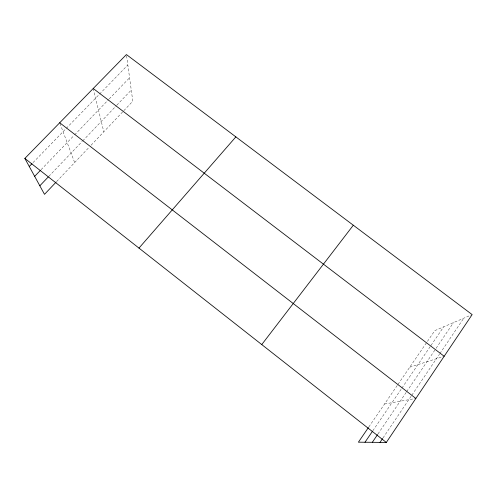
<?xml version="1.0" encoding="UTF-8"?>
<svg xmlns="http://www.w3.org/2000/svg" width="497" height="497" viewBox="0 0 497 497"><rect width="100%" height="100%" fill="white"/><g stroke="black" fill="none" stroke-linecap="round" stroke-linejoin="round"><path stroke-width="0.37" stroke-dasharray="2.48 1.86" d="M383.013 437.925L411.379 395.861M411.814 395.221L439.46 354.231M439.895 353.591L463.757 318.21M377.981 433.968L406.229 392.319M406.658 391.679L435.658 348.913M436.093 348.273L453.494 322.621M372.825 430.762L401.477 388.735M401.905 388.101L430.576 346.049M431.011 345.409L443.666 326.84M368.861 426.917L397.581 384.982M398.016 384.343L427.01 342.004M427.445 341.377L434.782 330.66L471.448 314.899M56.677 181.504L88.969 147.441M91.088 145.211L123.306 111.222M123.834 110.669L132.792 101.214L126.518 55.304M48.843 176.36L82.216 141.415M82.744 140.862L116.273 105.755M116.807 105.196L131.27 90.056M41.058 169.707L74.065 135.42M74.6 134.873L108.675 99.481M109.21 98.922L129.587 77.762M33.019 162.618L65.728 128.934M66.263 128.388L127.841 64.977M409.745 367.215L443.467 356.492M384.541 404.011L415.144 398.575M59.969 123.455L74.662 162.525M93.225 88.497L103.798 131.798"/><path stroke-width="0.75" d="M368.42 427.55L358.399 442.181L386.312 442.442L472.15 314.601L126.412 54.558L24.85 158.419L44.506 194.339L56.149 182.064M380 442.386L382.578 438.559M372.321 442.311L377.546 434.608M364.997 442.243L372.39 431.402M261.757 344.57L353.317 225.222M138.98 248.096L235.864 136.88M39.828 185.797L48.308 176.92M34.66 176.348L40.524 170.26M29.267 166.489L31.945 163.724M93.225 88.497L444.169 356.268M59.715 122.765L415.852 398.445M24.85 158.419L386.312 442.442"/></g></svg>
